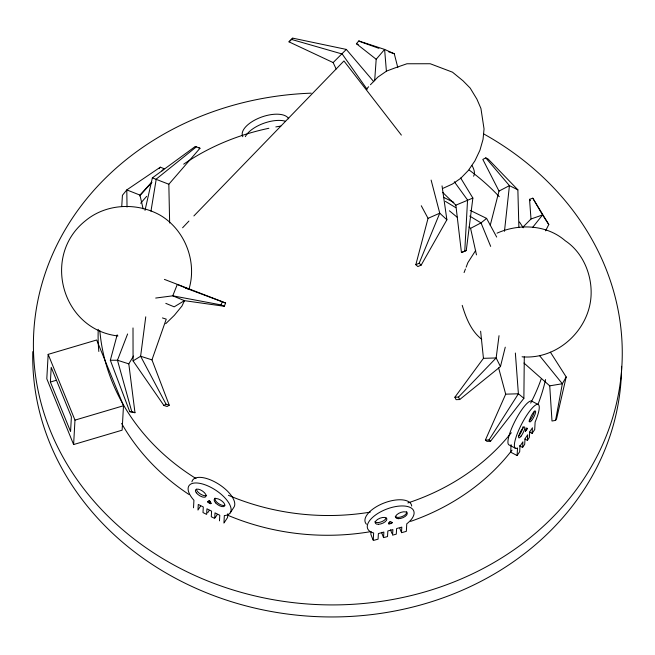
<?xml version="1.0" encoding="UTF-8"?>
<svg xmlns="http://www.w3.org/2000/svg" width="655" height="655" viewBox="0 0 655 655"><rect width="100%" height="100%" fill="white"/><g stroke="black" fill="none" stroke-linecap="round" stroke-linejoin="round"><path stroke-width="0.98" d="M498.611 367.889L505.693 394.163L485.388 440.07L486.943 441.355L490.538 441.249L523.877 398.314L524.287 356.885M442.674 192.39L455.847 205.162L461.447 252.552L464.763 251.086L467.555 200.012L454.357 181.779M48.167 354.363L46.8 378.786L73.614 444.54L122.125 430.179L123.492 405.748L96.678 339.994L48.167 354.363L74.981 420.117L73.614 444.54M50.386 382.029L51.205 367.373L71.395 416.875L70.568 431.53L50.386 382.029L56.264 380.293M193.512 507.789L193.929 500.264A24.694 10.938 33.2 0 1 194.895 482.989A24.694 10.938 33.2 0 1 225.312 498.291A24.694 10.938 33.2 0 1 224.346 515.559L223.928 523.091M219.474 520.856L219.785 515.264L215.012 512.865L214.701 518.449L211.278 516.73L211.59 511.137L206.955 508.804L206.636 514.396L202.993 512.562L203.304 506.97L198.277 504.44L197.966 510.032L200.577 506.037M227.793 513.733L227.58 517.499L224.444 522.297M371.033 531.492L370.869 534.316L372.892 539.614M511.088 444.647L510.671 452.179L517.106 455.536L519.685 451.729L519.996 446.137L522.911 441.847L522.592 447.439L519.374 445.76M517.106 455.536L517.532 448.004A24.694 5.649 -62.5 0 1 518.498 430.728A24.694 5.649 -62.5 0 1 536.093 404.765A24.694 5.649 -62.5 0 1 535.127 422.041L534.709 429.574L532.13 433.373L529.715 432.112M524.974 439.112L527.39 440.373L527.701 434.781L525.015 438.735L524.704 444.327L522.592 447.439M532.13 433.373L532.441 427.781L529.682 431.858L529.371 437.45L527.39 440.373M121.748 206.423L122.428 195.296L126.8 189.901L160.319 167.189L164.045 168.654L161.973 170.922M374.676 80.532L376.191 59.269L384.608 49.42L394.285 53.767L397.798 67.563M504.473 231.305L509.434 185.643L485.781 157.88L482.825 159.427L499.004 191.088L490.243 225.287M461.447 252.552L466.27 250.537L472.869 198.064L460.645 177.947M145.754 316.832L140.62 356.246L166.051 404.168L169.26 405.191L151.96 359.857L166.239 319.149L162.44 317.937M499.028 335.696L496.146 357.949L500.453 366.579L459.704 399.542L456.101 399.656L454.881 397.208L483.447 358.334L480.623 331.217M150.953 211.188L156.242 179.085L196.418 146.785L195.321 146.442L152.369 177.873L145.009 210.378M523.959 363.026L549.725 385.844L551.993 421.009L555.571 420.412L562.342 383.748L566.19 376.961L550.405 352.202M566.19 376.961L556.66 418.488L555.571 420.412M525.654 431.015L527.455 428.714L527.07 428.255L525.335 431.252L526.268 428.075L527.406 428.435M500.453 366.579L505.259 347.183M442.043 185.881L446.882 219.777L421.173 265.111L417.857 266.569L415.835 264.702L428.042 218.344L421.28 205.752M133.522 356.066L128.806 363.861L134.979 412.707L129.747 411.676L110.335 360.242L117.18 334.82M188.959 289.207C197.376 261.681 184.866 229.389 159.73 214.955C136.453 202.19 105.946 203.566 85.265 220.923C41.453 255.884 61.971 329.571 117.949 335.958M464.084 272.578L465.459 268.968M466.147 267.166L467.867 262.647L475.686 250.431M127.602 333.968L117.474 360.25L131.77 411.684L134.979 412.707M155.694 298.058L172.764 295.823L221.022 304.902L222.307 301.685L164.421 279.39M185.553 288.069L188.943 289.297L177.292 284.458L172.764 295.823L184.415 300.661L224.321 306.278L225.607 303.06L222.307 301.685M415.835 264.702L419.151 263.244L439.751 213.186L431.121 180.092M184.554 300.498L181.975 306.016L174.369 315.292L165.731 323.709M545.558 230.847L548.792 224.526L532.81 198.187L529.535 199.333L531.008 218.999L522.526 227.555M485.388 440.07L488.99 439.964L518.392 393.786L515.362 353.029M207.881 501.411A1.048 0.467 33.2 0 0 208.355 502.213A1.048 0.467 33.2 0 0 209.428 502.631A1.023 0.45 33.2 0 0 210.656 503.408A1.023 0.45 33.2 0 0 210.967 502.843L210.779 503.138A1.023 0.45 33.2 0 1 210.46 503.695A1.023 0.45 33.2 0 1 209.24 502.917A1.048 0.467 33.2 0 1 208.077 502.426A1.048 0.467 33.2 0 1 207.758 501.615L209.51 500.576L210.484 502.09M207.684 512.8L209.248 510.401M215.217 517.655L217.313 514.453M230.216 512.89L233.876 507.289A24.694 10.938 33.2 0 0 217.681 483.529A24.694 10.938 33.2 0 0 191.915 481.834M532.572 227.465L542.561 214.946L532.81 198.187M159.083 168.72L160.319 167.189M376.191 59.269L356.418 43.729L358.801 40.938L384.608 49.42L386.425 71.46M169.645 223.011L168.834 184.243L199.988 148.251L195.321 146.442M388.546 523.14A1.048 0.483 -20.9 0 0 388.906 523.664A1.048 0.483 -20.9 0 0 390.167 523.222A1.023 0.475 -20.9 0 0 391.502 523.009A1.023 0.475 -20.9 0 0 391.846 522.231L391.968 522.551A1.023 0.475 -20.9 0 1 391.625 523.329A1.023 0.475 -20.9 0 1 390.29 523.542A1.048 0.483 -20.9 0 1 389.021 523.984A1.048 0.483 -20.9 0 1 388.669 523.46L389.684 521.838M388.669 523.46L390.372 521.511L391.968 522.551M366.906 88.679L368.626 86.747M336.13 68.963L333.141 62.569L289.002 41.863L292.736 38.146L346.323 49.42L373.792 81.711M289.002 41.863L292.736 38.146M346.323 49.42L333.141 62.569M139.654 195.935L151.911 182.303M143.142 208.896L139.941 195.084L151.649 182.246M182.589 227.784L188.918 221.087M454.881 397.208L458.484 397.102L496.146 357.949L483.447 358.334M193.888 215.937L343.94 60.956L401.376 135.102M370.443 84.757L377.886 77.085L386.622 71.059L395.374 67.784L406.927 63.764L430.212 63.74L452.49 72.181L463.036 80.819L470.184 88.089L476.897 99.142L480.926 108.443L484.045 128.961L483.03 139.409L479.918 150.29L474.908 160.868L468.358 170.431L460.702 178.324L452.474 184.006L443.198 188.247M496.686 237.069L486.6 218.393L481.024 222.888L470.585 228.333L469.013 227.031M169.26 405.191L167.123 406.501L163.914 405.478L133.071 360.889L140.62 356.246L151.96 359.857M163.914 405.478L166.051 404.168M184.415 300.661L174.189 306.843L165.805 303.355M499.004 191.088L509.434 185.643L517.868 189.827L518.883 227.473M207.758 501.615L209.322 500.862L210.779 503.138M455.847 205.162L472.869 198.064M428.042 218.344L439.751 213.186L446.882 219.777M464.763 251.086L466.27 250.537M531.008 218.999L542.561 214.946L548.792 224.526M497.055 233.155C519.038 223.396 546.688 224.534 565.257 240.77C582 251.815 591.187 272.636 591.146 292.384C591.277 328.376 558.191 360.013 522.068 356.803M74.981 420.117L123.492 405.748M384.346 537.428L387.523 536.551L387.834 530.968L392.885 529.567L392.566 535.16L396.3 534.136L396.611 528.544L401.802 527.111L401.49 532.703L406.346 531.361L406.763 523.828A24.694 11.405 -20.9 0 0 407.729 506.561A24.694 11.405 -20.9 0 0 374.611 515.69A24.694 11.405 -20.9 0 0 373.645 532.965L373.227 540.498L378.074 539.163L378.385 533.571L383.863 532.057L383.552 537.649L381.529 532.351M549.725 385.844L562.342 383.748L539.614 355.714M505.693 394.163L518.392 393.786L523.877 398.314M110.335 360.242L117.474 360.25L128.806 363.861M129.747 411.676L131.77 411.684M291.573 39.447L342.205 54.013L367.136 89.375M198.891 147.907L199.988 148.251M152.369 177.873L168.834 184.243M362.51 42.51L378.877 48.314M388.505 51.72L394.285 53.767M189.884 289.657L225.607 303.06M139.941 195.084L126.8 189.901L127.029 207.078M221.022 304.902L224.321 306.278M358.801 40.938L361.544 42.174M356.418 43.729L358.244 44.548M443.795 197.458L453.817 202.354M470.208 210.378L486.6 218.393M485.781 157.88L488.163 159.067L517.868 189.827M537.927 404.381L531.492 401.024A24.694 5.649 -62.5 0 0 514.74 421.632A24.694 5.649 -62.5 0 0 509.254 445.032L515.69 448.388M445.4 201.38L455.823 207.676M469.725 216.068L481.024 222.888L490.669 246.386M488.99 439.964L490.538 441.249M449.379 210.787L457.231 217.288M481.777 339.364C471.076 330.971 466.033 317.986 462.217 305.361M419.151 263.244L421.173 265.111M529.535 199.333L530.419 200.692M458.484 397.102L459.704 399.542M399.812 528.282L401.155 531.819M390.552 529.862L391.895 533.399M470.585 228.333L476.48 254.885M133.006 327.95L133.071 360.889M366.44 524.221A24.694 11.405 -20.9 0 1 383.437 503.253A24.694 11.405 -20.9 0 1 411.717 506.086M386.139 518.039A6.173 2.849 -20.9 0 1 380.809 522.019A6.173 2.849 -20.9 0 1 374.856 521.74M406.64 511.596A6.173 2.849 -20.9 0 1 402.285 516.476A6.173 2.849 -20.9 0 1 395.243 516.296M523.067 426.618A6.173 1.408 -62.5 0 1 518.523 436.156M534.341 411.152A6.173 1.408 -62.5 0 1 532.261 416.809A6.173 1.408 -62.5 0 1 528.904 421.149M206.612 495.352A6.173 2.735 33.2 0 1 200.749 494.214A6.173 2.735 33.2 0 1 196.41 489.252M224.821 505.308A6.173 2.735 33.2 0 1 218.033 503.22A6.173 2.735 33.2 0 1 215.094 498.037M472.099 165.641A24.694 10.234 40.2 0 1 473.573 176.195M242.8 136.723A24.694 11.503 -19.4 0 1 260.313 117.532A24.694 11.503 -19.4 0 1 288.716 118.825M245.347 136.625A24.694 11.503 -19.4 0 1 285.113 121.126M483.791 133.972A294.553 255.859 3.2 0 1 516.14 548.276A294.553 255.859 3.2 0 1 53.882 438.989A294.553 255.859 3.2 0 1 311.19 93.166M621.595 366.325A294.553 255.859 3.2 0 1 323.341 616.854A294.553 255.859 3.2 0 1 32.791 351.612M541.087 379.237A225.91 196.23 3.2 0 1 530.673 403.12M511.277 432.75A225.91 196.23 3.2 0 1 407.868 502.942M370.263 512.136A225.91 196.23 3.2 0 1 228.407 495.295M196.033 478.551A225.91 196.23 3.2 0 1 99.838 330.701M140.694 203.271A225.91 196.23 3.2 0 1 146.695 196.32M183.695 164.151A225.91 196.23 3.2 0 1 268.877 128.282M275.837 126.923A225.91 196.23 3.2 0 1 280.79 126.087M469.201 170.071A225.91 196.23 3.2 0 1 499.282 196.713M519.448 221.988A225.91 196.23 3.2 0 1 523.214 227.801M545.574 379.548A225.91 196.23 3.2 0 1 537.919 404.569M512.038 450.132A225.91 196.23 3.2 0 1 410.628 521.388M370.149 531.729A225.91 196.23 3.2 0 1 228.251 515.452M188.927 494.459A225.91 196.23 3.2 0 1 121.617 423.392M98.823 351.465A225.91 196.23 3.2 0 1 98.234 329.326M378.484 524.295A6.173 2.849 -20.9 0 0 386.884 518.932A6.173 2.849 -20.9 0 0 377.755 519.317A6.173 2.849 -20.9 0 0 378.484 524.295M398.355 518.678A6.173 2.849 -20.9 0 0 407.279 513.61A6.173 2.849 -20.9 0 0 398.649 513.389A6.173 2.849 -20.9 0 0 398.355 518.678M521.061 436.165A6.173 1.408 -62.5 0 0 524.696 427.044A6.173 1.408 -62.5 0 0 519.423 434.044A6.173 1.408 -62.5 0 0 521.061 436.165M531.59 420.575A6.173 1.408 -62.5 0 0 535.61 411.217A6.173 1.408 -62.5 0 0 530.484 417.522A6.173 1.408 -62.5 0 0 531.59 420.575M196.303 492.765A6.173 2.735 33.2 0 0 205.605 496.891A6.173 2.735 33.2 0 0 200.397 489.866A6.173 2.735 33.2 0 0 196.303 492.765M215.569 502.843A6.173 2.735 33.2 0 0 224.64 505.996A6.173 2.735 33.2 0 0 218.262 498.946A6.173 2.735 33.2 0 0 215.569 502.843"/></g></svg>
